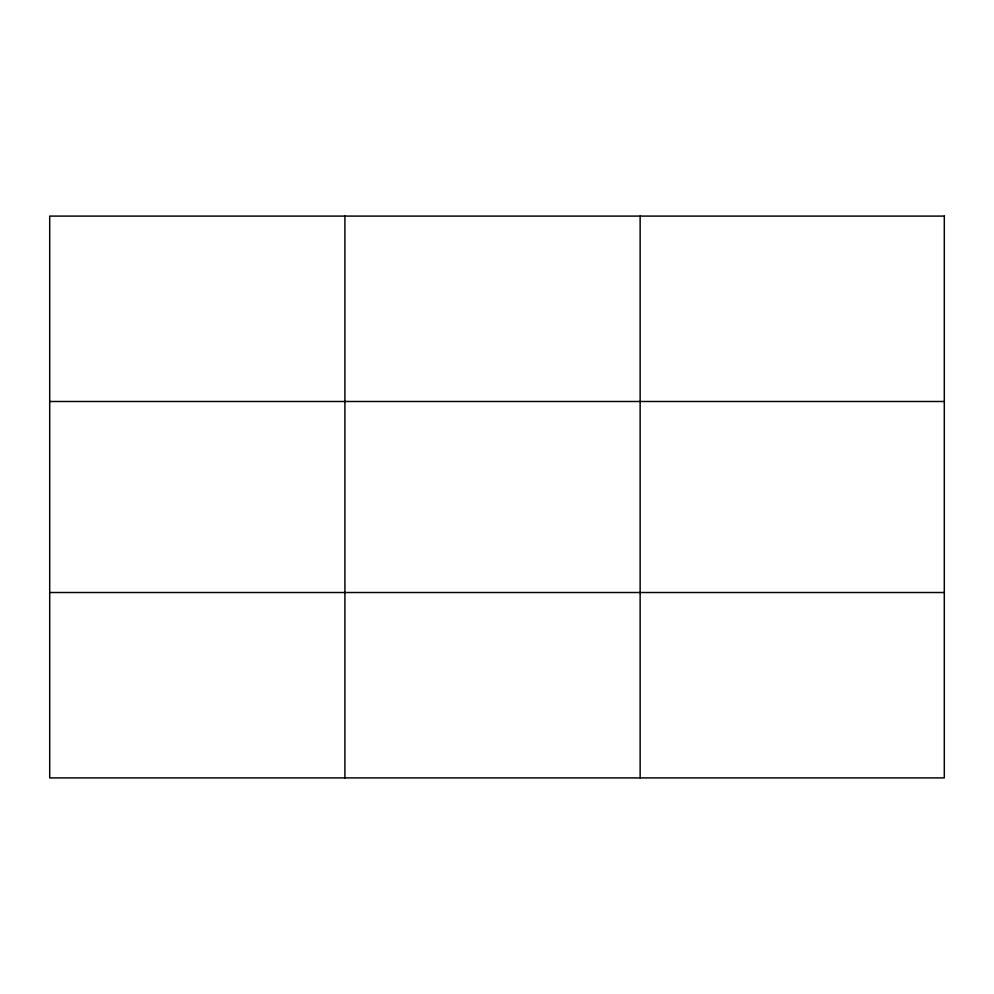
<?xml version="1.0" encoding="UTF-8"?>
<svg xmlns="http://www.w3.org/2000/svg" width="994" height="994" viewBox="0 0 994 994"><rect width="100%" height="100%" fill="white"/><g stroke="black" fill="none" stroke-linecap="round" stroke-linejoin="round"><path stroke-width="1.49" d="M344.918 777.904L344.918 216.096M640.136 777.904L640.136 216.096M49.7 401.489L944.3 401.489M49.7 592.511L944.3 592.511M944.3 216.096L944.3 777.904L49.7 777.904L49.7 216.096L944.3 216.096"/></g></svg>
